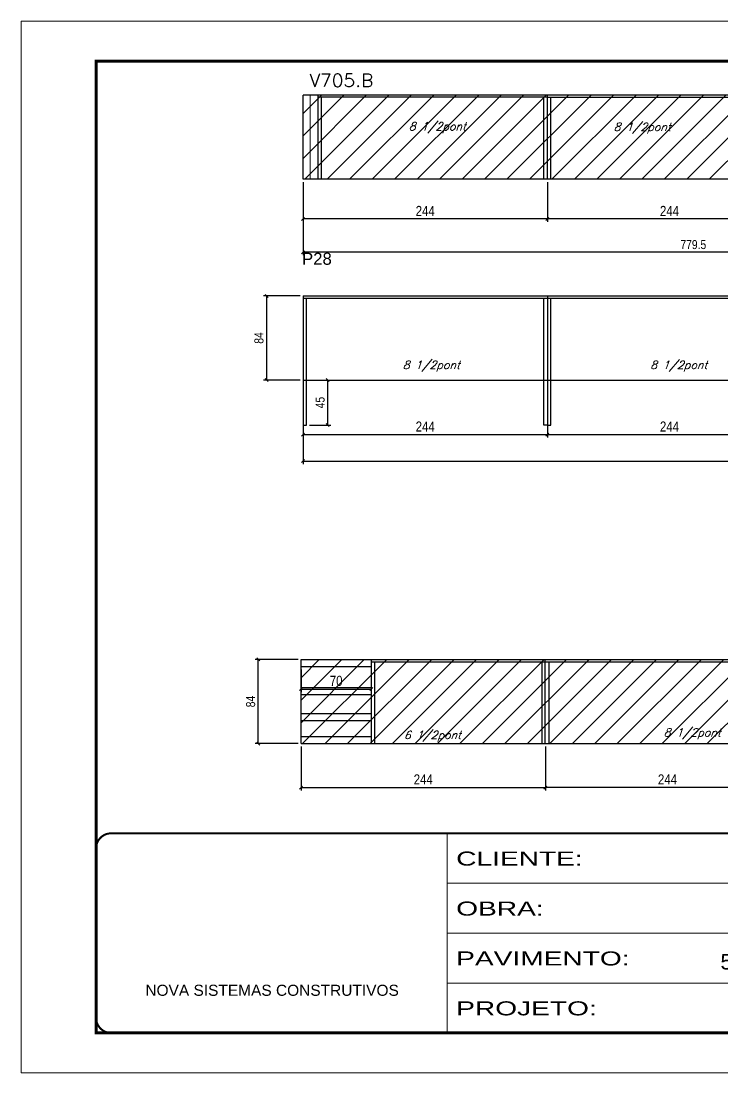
# Model space of a CAD drawing. Extents: x -20960 to -5926, y -2106 to 21915.
# Drawn here: x -9023 to -8323, y 17420 to 18470 of the extents above; entities that cross this region are included whole.
import ezdxf

# ---------------------------------------------------------------- set-up
doc = ezdxf.new("R2010")
doc.units = 0
doc.linetypes.add('CONTINUO', pattern=[0])
doc.linetypes.add('DASHED', pattern=[0.75, 0.5, -0.25])
for name, color, linetype in [('5', 5, 'Continuous'), ('COTA', 241, 'Continuous'), ('Painéis', 200, 'Continuous'), ('SARR_2.2x7', 40, 'Continuous'), ('SARR_3.5x7', 81, 'Continuous'), ('texto', 7, 'Continuous')]:
    doc.layers.add(name, color=color, linetype=linetype)
for name, color, linetype, lineweight in [('Folhas', 255, 'Continuous', 9), ('Hachura', 251, 'Continuous', 9), ('Sarr 2.2x7', 40, 'Continuous', 9), ('SARRAFO DE PRESSAO', 251, 'DASHED', 9), ('Texto Seção', 7, 'Continuous', 15)]:
    doc.layers.add(name, color=color, linetype=linetype, lineweight=lineweight)
doc.styles.add('ARIAL', font='arial.ttf')
doc.styles.add('COTA TECNICA', font='techl___.ttf', dxfattribs={"height": 10})
doc.styles.add('COTA TECNICA-50', font='techl___.ttf', dxfattribs={"height": 9})
doc.styles.add('REGUA-120', font='ROMANS.shx', dxfattribs={"height": 15})
doc.styles.add('Romans', font='romans.shx')
doc.styles.get("Standard").update_dxf_attribs({"font": 'arial.ttf'})
doc.styles.add('Tecnologia', font='')
doc.styles.get('Tecnologia').set_extended_font_data('Forgotten Futurist')
doc.dimstyles.new('COTA PAINEL-50', dxfattribs={"dimtxt": 9, "dimasz": 3, "dimexe": 3, "dimexo": 3, "dimgap": 3, "dimtad": 1, "dimdec": 1, "dimzin": 12, "dimdsep": 46, "dimtxsty": 'COTA TECNICA-50', "dimblk1": 'OBLIQUE', "dimblk2": 'OBLIQUE', "dimsah": 1, "dimcen": 0.9, "dimclrd": 4, "dimclre": 4, "dimclrt": 240, "dimadec": 1, "dimazin": 3, "dimtfac": 1, "dimtdec": 1, "dimtmove": 0, "dimatfit": 3, "dimfxl": 1, "dimtolj": 1, "dimtzin": 12, "dimarcsym": 0})
doc.dimstyles.new('PAINEL', dxfattribs={"dimtxt": 10, "dimasz": 3, "dimexe": 3, "dimexo": 3, "dimgap": 3, "dimtad": 1, "dimdec": 1, "dimzin": 12, "dimdsep": 46, "dimtxsty": 'COTA TECNICA', "dimblk1": 'OBLIQUE', "dimblk2": 'OBLIQUE', "dimsah": 1, "dimcen": 0.9, "dimclrd": 4, "dimclre": 4, "dimclrt": 240, "dimadec": 1, "dimazin": 3, "dimtfac": 1, "dimtdec": 1, "dimtmove": 0, "dimatfit": 3, "dimfxl": 1, "dimtolj": 1, "dimtzin": 12, "dimarcsym": 0})

# ---------------------------------------------------------------- blocks, each defined once
blk = doc.blocks.new('9999999999')
at = {"color": 30, "linetype": 'CONTINUO'}
for p, q in [((98564.6, 34230.2), (98564.6, 34429.4)), ((98564.6, 34379.6), (99584, 34379.6)), ((98564.6, 34329.8), (99488, 34329.8)), ((98564.6, 34280), (99488, 34280))]:
    blk.add_line(p, q, dxfattribs=at)
at = {"color": 30, "linetype": 'CONTINUO', "const_width": 2}
blk.add_lwpolyline([(99584, 34230.2), (99584, 34414.4, 0.414214), (99569, 34429.4), (98229, 34429.4, 0.414214), (98214, 34414.4), (98214, 34245.2, 0.414214), (98229, 34230.2), (99584, 34230.2)], format="xyb", dxfattribs=at)
at = {"layer": 'Folhas'}
blk.add_lwpolyline([(98139, 34190.2), (99624, 34190.2), (99624, 35240.2), (98139, 35240.2)], close=True, dxfattribs=at)
at = {"layer": 'Folhas', "color": 30, "const_width": 3}
blk.add_lwpolyline([(98214, 34230.2), (99584, 34230.2), (99584, 35200.2), (98214, 35200.2)], close=True, dxfattribs=at)
at = {"color": 7, "linetype": 'Continuous', "ltscale": 5, "style": 'ARIAL'}
for s, height, p in [('5° PAVIMENTO', 15.483, (98837.7, 34293.5)), ('NOVA SISTEMAS CONSTRUTIVOS', 11.059, (98263.2, 34267.2))]:
    blk.add_text(s, height=height, dxfattribs=at).set_placement(p)
at = {"layer": 'Folhas', "color": 7, "style": 'Tecnologia', "width": 1.5}
for s, p in [('CLIENTE:', (98573.7, 34397.2)), ('OBRA:', (98573.7, 34347.3)), ('PAVIMENTO:', (98573.7, 34297.5)), ('PROJETO:', (98573.7, 34247.7))]:
    blk.add_text(s, height=14, dxfattribs=at).set_placement(p)
blk = doc.blocks.new('_Oblique')
at = {"color": 0, "linetype": 'ByBlock', "lineweight": -2}
blk.add_line((-0.5, -0.5), (0.5, 0.5), dxfattribs=at)
blk = doc.blocks.new('*D379')
at = {"layer": 'COTA', "color": 4, "linetype": 'ByBlock', "lineweight": -2, "transparency": 16777216}
for p, q in [((-8497.7, 18308.7), (-8497.7, 18269.1)), ((-8253.7, 18308.7), (-8253.7, 18269.1)), ((-8253.7, 18272.1), (-8497.7, 18272.1))]:
    blk.add_line(p, q, dxfattribs=at)
at = {"layer": 'Defpoints', "color": 0, "linetype": 'ByBlock', "transparency": 16777216}
for p in [(-8497.7, 18311.7), (-8253.7, 18311.7), (-8497.7, 18272.1)]:
    blk.add_point(p, dxfattribs=at)
at = {"layer": 'COTA', "color": 4, "linetype": 'ByBlock', "lineweight": -2, "transparency": 16777216, "xscale": 3, "yscale": 3, "zscale": 3, "rotation": 180}
blk.add_blockref('_Oblique', (-8497.7, 18272.1), dxfattribs=at)
at = {"layer": 'COTA', "color": 4, "linetype": 'ByBlock', "lineweight": -2, "transparency": 16777216, "xscale": 3, "yscale": 3, "zscale": 3}
blk.add_blockref('_Oblique', (-8253.7, 18272.1), dxfattribs=at)
at = {"layer": 'COTA', "color": 240, "linetype": 'ByBlock', "transparency": 16777216, "insert": (-8375.7, 18280.1), "char_height": 10, "attachment_point": 5, "style": 'COTA TECNICA'}
blk.add_mtext('\\A1;244', dxfattribs=at)
blk = doc.blocks.new('*D380')
at = {"layer": 'COTA', "color": 4, "linetype": 'ByBlock', "lineweight": -2, "transparency": 16777216}
for p, q in [((-8741.7, 18308.7), (-8741.7, 18269.1)), ((-8497.7, 18308.7), (-8497.7, 18269.1)), ((-8497.7, 18272.1), (-8741.7, 18272.1))]:
    blk.add_line(p, q, dxfattribs=at)
at = {"layer": 'Defpoints', "color": 0, "linetype": 'ByBlock', "transparency": 16777216}
for p in [(-8741.7, 18311.7), (-8497.7, 18311.7), (-8741.7, 18272.1)]:
    blk.add_point(p, dxfattribs=at)
at = {"layer": 'COTA', "color": 4, "linetype": 'ByBlock', "lineweight": -2, "transparency": 16777216, "xscale": 3, "yscale": 3, "zscale": 3, "rotation": 180}
blk.add_blockref('_Oblique', (-8741.7, 18272.1), dxfattribs=at)
at = {"layer": 'COTA', "color": 4, "linetype": 'ByBlock', "lineweight": -2, "transparency": 16777216, "xscale": 3, "yscale": 3, "zscale": 3}
blk.add_blockref('_Oblique', (-8497.7, 18272.1), dxfattribs=at)
at = {"layer": 'COTA', "color": 240, "linetype": 'ByBlock', "transparency": 16777216, "insert": (-8619.7, 18280.1), "char_height": 10, "attachment_point": 5, "style": 'COTA TECNICA'}
blk.add_mtext('\\A1;244', dxfattribs=at)
blk = doc.blocks.new('*D381')
at = {"layer": 'COTA', "color": 4, "lineweight": -2, "transparency": 16777216}
for p, q in [((-8741.7, 18108.3), (-8741.7, 18053.8)), ((-8497.7, 18108.3), (-8497.7, 18053.8)), ((-8741.7, 18056.8), (-8497.7, 18056.8))]:
    blk.add_line(p, q, dxfattribs=at)
at = {"layer": 'Defpoints', "color": 0, "transparency": 16777216}
for p in [(-8741.7, 18111.3), (-8497.7, 18111.3), (-8497.7, 18056.8)]:
    blk.add_point(p, dxfattribs=at)
at = {"layer": 'COTA', "color": 4, "lineweight": -2, "transparency": 16777216, "xscale": 3, "yscale": 3, "zscale": 3, "rotation": 180}
blk.add_blockref('_Oblique', (-8741.7, 18056.8), dxfattribs=at)
at = {"layer": 'COTA', "color": 4, "lineweight": -2, "transparency": 16777216, "xscale": 3, "yscale": 3, "zscale": 3}
blk.add_blockref('_Oblique', (-8497.7, 18056.8), dxfattribs=at)
at = {"layer": 'COTA', "color": 240, "transparency": 16777216, "insert": (-8619.7, 18064.9), "char_height": 10, "attachment_point": 5, "style": 'COTA TECNICA'}
blk.add_mtext('\\A1;244', dxfattribs=at)
blk = doc.blocks.new('*D382')
at = {"layer": 'COTA', "color": 4, "lineweight": -2, "transparency": 16777216}
for p, q in [((-8497.7, 18108.3), (-8497.7, 18053.8)), ((-8253.7, 18108.3), (-8253.7, 18053.8)), ((-8497.7, 18056.8), (-8253.7, 18056.8))]:
    blk.add_line(p, q, dxfattribs=at)
at = {"layer": 'Defpoints', "color": 0, "transparency": 16777216}
for p in [(-8497.7, 18111.3), (-8253.7, 18111.3), (-8253.7, 18056.8)]:
    blk.add_point(p, dxfattribs=at)
at = {"layer": 'COTA', "color": 4, "lineweight": -2, "transparency": 16777216, "xscale": 3, "yscale": 3, "zscale": 3, "rotation": 180}
blk.add_blockref('_Oblique', (-8497.7, 18056.8), dxfattribs=at)
at = {"layer": 'COTA', "color": 4, "lineweight": -2, "transparency": 16777216, "xscale": 3, "yscale": 3, "zscale": 3}
blk.add_blockref('_Oblique', (-8253.7, 18056.8), dxfattribs=at)
at = {"layer": 'COTA', "color": 240, "transparency": 16777216, "insert": (-8375.7, 18064.9), "char_height": 10, "attachment_point": 5, "style": 'COTA TECNICA'}
blk.add_mtext('\\A1;244', dxfattribs=at)
blk = doc.blocks.new('*D383')
at = {"layer": 'COTA', "color": 4, "lineweight": -2, "transparency": 16777216}
for p, q in [((-8741.7, 18108.3), (-8741.7, 18027.4)), ((-7788.2, 18108.3), (-7788.2, 18027.4)), ((-8741.7, 18030.4), (-7788.2, 18030.4))]:
    blk.add_line(p, q, dxfattribs=at)
at = {"layer": 'Defpoints', "color": 0, "transparency": 16777216}
for p in [(-8741.7, 18111.3), (-7788.2, 18111.3), (-7788.2, 18030.4)]:
    blk.add_point(p, dxfattribs=at)
at = {"layer": 'COTA', "color": 4, "lineweight": -2, "transparency": 16777216, "xscale": 3, "yscale": 3, "zscale": 3, "rotation": 180}
blk.add_blockref('_Oblique', (-8741.7, 18030.4), dxfattribs=at)
at = {"layer": 'COTA', "color": 4, "lineweight": -2, "transparency": 16777216, "xscale": 3, "yscale": 3, "zscale": 3}
blk.add_blockref('_Oblique', (-7788.2, 18030.4), dxfattribs=at)
at = {"layer": 'COTA', "color": 240, "transparency": 16777216, "insert": (-8265, 18038.6), "char_height": 10, "attachment_point": 5, "style": 'COTA TECNICA'}
blk.add_mtext('\\A1;953.5', dxfattribs=at)
blk = doc.blocks.new('*D434')
at = {"layer": 'COTA', "color": 4, "lineweight": -2, "ltscale": 25, "transparency": 16777216}
for p, q in [((-8743.7, 17822.4), (-8743.7, 17799.9)), ((-8673.7, 17822.4), (-8673.7, 17799.9)), ((-8743.7, 17802.9), (-8673.7, 17802.9))]:
    blk.add_line(p, q, dxfattribs=at)
at = {"layer": 'Defpoints', "color": 0, "ltscale": 25, "transparency": 16777216}
for p in [(-8743.7, 17825.4), (-8673.7, 17825.4), (-8673.7, 17802.9)]:
    blk.add_point(p, dxfattribs=at)
at = {"layer": 'COTA', "color": 4, "lineweight": -2, "ltscale": 25, "transparency": 16777216, "xscale": 3, "yscale": 3, "zscale": 3, "rotation": 180}
blk.add_blockref('_Oblique', (-8743.7, 17802.9), dxfattribs=at)
at = {"layer": 'COTA', "color": 4, "lineweight": -2, "ltscale": 25, "transparency": 16777216, "xscale": 3, "yscale": 3, "zscale": 3}
blk.add_blockref('_Oblique', (-8673.7, 17802.9), dxfattribs=at)
at = {"layer": 'COTA', "color": 240, "ltscale": 25, "transparency": 16777216, "insert": (-8708.7, 17811), "char_height": 10, "attachment_point": 5, "style": 'COTA TECNICA'}
blk.add_mtext('\\A1;70', dxfattribs=at)
blk = doc.blocks.new('*D388')
at = {"layer": 'COTA', "color": 4, "lineweight": -2, "ltscale": 25, "transparency": 16777216}
for p, q in [((-8499.7, 17745.4), (-8499.7, 17701.6)), ((-8255.7, 17745.1), (-8255.7, 17701.6)), ((-8255.7, 17704.6), (-8499.7, 17704.6))]:
    blk.add_line(p, q, dxfattribs=at)
at = {"layer": 'Defpoints', "color": 0, "ltscale": 25, "transparency": 16777216}
for p in [(-8499.7, 17748.4), (-8255.7, 17748.1), (-8499.7, 17704.6)]:
    blk.add_point(p, dxfattribs=at)
at = {"layer": 'COTA', "color": 4, "lineweight": -2, "ltscale": 25, "transparency": 16777216, "xscale": 3, "yscale": 3, "zscale": 3, "rotation": 180}
blk.add_blockref('_Oblique', (-8499.7, 17704.6), dxfattribs=at)
at = {"layer": 'COTA', "color": 4, "lineweight": -2, "ltscale": 25, "transparency": 16777216, "xscale": 3, "yscale": 3, "zscale": 3}
blk.add_blockref('_Oblique', (-8255.7, 17704.6), dxfattribs=at)
at = {"layer": 'COTA', "color": 240, "ltscale": 25, "transparency": 16777216, "insert": (-8377.7, 17712.7), "char_height": 10, "attachment_point": 5, "style": 'COTA TECNICA'}
blk.add_mtext('\\A1;244', dxfattribs=at)
blk = doc.blocks.new('*D438')
at = {"layer": 'COTA', "color": 4, "lineweight": -2, "ltscale": 25, "transparency": 16777216}
for p, q in [((-8743.7, 17745.4), (-8743.7, 17701.6)), ((-8499.7, 17745.4), (-8499.7, 17701.6)), ((-8743.7, 17704.6), (-8499.7, 17704.6))]:
    blk.add_line(p, q, dxfattribs=at)
at = {"layer": 'Defpoints', "color": 0, "ltscale": 25, "transparency": 16777216}
for p in [(-8743.7, 17748.4), (-8499.7, 17748.4), (-8499.7, 17704.6)]:
    blk.add_point(p, dxfattribs=at)
at = {"layer": 'COTA', "color": 4, "lineweight": -2, "ltscale": 25, "transparency": 16777216, "xscale": 3, "yscale": 3, "zscale": 3, "rotation": 180}
blk.add_blockref('_Oblique', (-8743.7, 17704.6), dxfattribs=at)
at = {"layer": 'COTA', "color": 4, "lineweight": -2, "ltscale": 25, "transparency": 16777216, "xscale": 3, "yscale": 3, "zscale": 3}
blk.add_blockref('_Oblique', (-8499.7, 17704.6), dxfattribs=at)
at = {"layer": 'COTA', "color": 240, "ltscale": 25, "transparency": 16777216, "insert": (-8621.7, 17712.7), "char_height": 10, "attachment_point": 5, "style": 'COTA TECNICA'}
blk.add_mtext('\\A1;244', dxfattribs=at)
blk = doc.blocks.new('*D393')
at = {"layer": 'COTA', "color": 4, "lineweight": -2, "transparency": 16777216}
for p, q in [((-8744.7, 18195.3), (-8781.2, 18195.3)), ((-8778.2, 18195.3), (-8778.2, 18111.3)), ((-8744.7, 18111.3), (-8781.2, 18111.3))]:
    blk.add_line(p, q, dxfattribs=at)
at = {"layer": 'Defpoints', "color": 0, "transparency": 16777216}
for p in [(-8741.7, 18195.3), (-8778.2, 18111.3), (-8741.7, 18111.3)]:
    blk.add_point(p, dxfattribs=at)
at = {"layer": 'COTA', "color": 4, "lineweight": -2, "transparency": 16777216, "xscale": 3, "yscale": 3, "zscale": 3}
for p, rotation in [((-8778.2, 18195.3), 90), ((-8778.2, 18111.3), 270)]:
    blk.add_blockref('_Oblique', p, dxfattribs=dict(at, rotation=rotation))
at = {"layer": 'COTA', "color": 240, "transparency": 16777216, "insert": (-8785.8, 18153.3), "char_height": 9, "attachment_point": 5, "rotation": 90, "style": 'COTA TECNICA-50'}
blk.add_mtext('\\A1;84', dxfattribs=at)
blk = doc.blocks.new('*D394')
at = {"layer": 'COTA', "color": 4, "lineweight": -2, "transparency": 16777216}
for p, q in [((-8746.7, 17832.4), (-8789.5, 17832.4)), ((-8786.5, 17748.4), (-8786.5, 17832.4)), ((-8746.7, 17748.4), (-8789.5, 17748.4))]:
    blk.add_line(p, q, dxfattribs=at)
at = {"layer": 'Defpoints', "color": 0, "transparency": 16777216}
for p in [(-8786.5, 17832.4), (-8743.7, 17832.4), (-8743.7, 17748.4)]:
    blk.add_point(p, dxfattribs=at)
at = {"layer": 'COTA', "color": 4, "lineweight": -2, "transparency": 16777216, "xscale": 3, "yscale": 3, "zscale": 3}
for p, rotation in [((-8786.5, 17832.4), 90), ((-8786.5, 17748.4), 270)]:
    blk.add_blockref('_Oblique', p, dxfattribs=dict(at, rotation=rotation))
at = {"layer": 'COTA', "color": 240, "transparency": 16777216, "insert": (-8794.1, 17790.4), "char_height": 9, "attachment_point": 5, "rotation": 90, "style": 'COTA TECNICA-50'}
blk.add_mtext('\\A1;84', dxfattribs=at)
blk = doc.blocks.new('*D446')
at = {"layer": 'COTA', "color": 4, "lineweight": -2, "transparency": 16777216}
for p, q in [((-8741.7, 18308.7), (-8741.7, 18235.9)), ((-7962.2, 18308.7), (-7962.2, 18235.9)), ((-7962.2, 18238.9), (-8741.7, 18238.9))]:
    blk.add_line(p, q, dxfattribs=at)
at = {"layer": 'Defpoints', "color": 0, "transparency": 16777216}
for p in [(-8741.7, 18311.7), (-7962.2, 18311.7), (-8741.7, 18238.9)]:
    blk.add_point(p, dxfattribs=at)
at = {"layer": 'COTA', "color": 4, "lineweight": -2, "transparency": 16777216, "xscale": 3, "yscale": 3, "zscale": 3, "rotation": 180}
blk.add_blockref('_Oblique', (-8741.7, 18238.9), dxfattribs=at)
at = {"layer": 'COTA', "color": 4, "lineweight": -2, "transparency": 16777216, "xscale": 3, "yscale": 3, "zscale": 3}
blk.add_blockref('_Oblique', (-7962.2, 18238.9), dxfattribs=at)
at = {"layer": 'COTA', "color": 240, "transparency": 16777216, "insert": (-8351.9, 18246.5), "char_height": 9, "attachment_point": 5, "style": 'COTA TECNICA-50'}
blk.add_mtext('\\A1;779.5', dxfattribs=at)
blk = doc.blocks.new('*D451')
at = {"layer": 'COTA', "color": 4, "lineweight": -2, "transparency": 16777216}
for p, q in [((-8735.2, 18111.3), (-8714.1, 18111.3)), ((-8717.1, 18066.3), (-8717.1, 18111.3)), ((-8735.2, 18066.3), (-8714.1, 18066.3))]:
    blk.add_line(p, q, dxfattribs=at)
at = {"layer": 'Defpoints', "color": 0, "transparency": 16777216}
for p in [(-8738.2, 18111.3), (-8717.1, 18111.3), (-8738.2, 18066.3)]:
    blk.add_point(p, dxfattribs=at)
at = {"layer": 'COTA', "color": 4, "lineweight": -2, "transparency": 16777216, "xscale": 3, "yscale": 3, "zscale": 3}
for p, rotation in [((-8717.1, 18111.3), 90), ((-8717.1, 18066.3), 270)]:
    blk.add_blockref('_Oblique', p, dxfattribs=dict(at, rotation=rotation))
at = {"layer": 'COTA', "color": 240, "transparency": 16777216, "insert": (-8724.7, 18088.8), "char_height": 9, "attachment_point": 5, "rotation": 90, "style": 'COTA TECNICA-50'}
blk.add_mtext('\\A1;45', dxfattribs=at)

msp = doc.modelspace()

# ---------------------------------------------------------------- hatches: boundary and pattern name
at = {"layer": 'Hachura', "ltscale": 25}
h = msp.add_hatch(dxfattribs=at)
h.set_pattern_fill('ANSI31', color=256, scale=5)
h.set_pattern_definition([(45, (-149514.225, -14834.016), (-11.2253202, 11.2253202), [])])
h.paths.add_polyline_path([(-8741.71, 18395.73), (-8741.71, 18311.73), (-7962.19, 18311.73), (-7962.19, 18395.73)])
h = msp.add_hatch(dxfattribs=at)
h.set_pattern_fill('ANSI31', color=256, scale=5)
h.set_pattern_definition([(45, (-149516.266, -15397.359), (-11.2253202, 11.2253202), [])])
h.paths.add_polyline_path([(-8743.75, 17832.38), (-8743.75, 17748.38), (-8255.75, 17748.38), (-8255.75, 17832.38)])

# ---------------------------------------------------------------- linework, layer by layer
at = {"layer": 'Painéis', "linetype": 'ByBlock'}
for p, q in [((-8741.71, 18311.73), (-8741.71, 18395.73)), ((-7962.19, 18395.73), (-8741.71, 18395.73)), ((-8497.71, 18311.73), (-8497.71, 18395.73)), ((-7962.19, 18311.73), (-8741.71, 18311.73)), ((-8741.71, 18195.27), (-8032.21, 18195.27)), ((-8741.71, 18195.27), (-8741.71, 18111.27)), ((-8497.71, 18195.27), (-8497.71, 18111.27)), ((-8741.71, 18111.27), (-7788.21, 18111.27)), ((-8743.75, 17832.38), (-8255.75, 17832.38)), ((-8743.75, 17748.38), (-8255.75, 17748.38))]:
    msp.add_line(p, q, dxfattribs=at)
at = {"layer": 'Painéis', "ltscale": 25}
for p, q in [((-8743.75, 17748.38), (-8743.75, 17832.38)), ((-8499.75, 17748.38), (-8499.75, 17832.38))]:
    msp.add_line(p, q, dxfattribs=at)
at = {"layer": 'Sarr 2.2x7'}
msp.add_line((-8734.71, 18395.73), (-8734.71, 18311.73), dxfattribs=at)
at = {"layer": 'SARR_2.2x7', "linetype": 'Continuous', "ltscale": 50}
for p, q in [((-8726.71, 18393.53), (-8726.71, 18395.73)), ((-8497.71, 18393.53), (-8726.71, 18393.53)), ((-8497.71, 18393.53), (-8253.69, 18393.53)), ((-8741.71, 18193.07), (-8497.71, 18193.07)), ((-8497.71, 18193.07), (-8253.71, 18193.07)), ((-8673.75, 17830.18), (-8499.75, 17830.18)), ((-8499.75, 17830.18), (-8255.75, 17830.18)), ((-8743.75, 17825.38), (-8673.75, 17825.38)), ((-8743.75, 17804.5), (-8673.75, 17804.5)), ((-8743.75, 17797.5), (-8673.75, 17797.5)), ((-8743.75, 17778.62), (-8673.75, 17778.62)), ((-8743.75, 17771.62), (-8673.75, 17771.62)), ((-8743.75, 17755.38), (-8673.75, 17755.38))]:
    msp.add_line(p, q, dxfattribs=at)
at = {"layer": 'SARR_3.5x7'}
for p, q in [((-8726.71, 18311.73), (-8726.71, 18393.53)), ((-8723.21, 18311.73), (-8723.21, 18393.53)), ((-8501.21, 18311.73), (-8501.21, 18393.53)), ((-8497.71, 18311.73), (-8497.71, 18393.53)), ((-8494.21, 18311.73), (-8494.21, 18393.53)), ((-8673.75, 17832.38), (-8673.75, 17748.38)), ((-8670.25, 17830.18), (-8670.25, 17748.38)), ((-8503.25, 17830.18), (-8503.25, 17748.38))]:
    msp.add_line(p, q, dxfattribs=at)
for points in [[(-8741.71, 18193.07), (-8741.71, 18066.27), (-8738.21, 18066.27), (-8738.21, 18193.07)], [(-8497.71, 18193.07), (-8497.71, 18066.27), (-8501.21, 18066.27), (-8501.21, 18193.07)], [(-8497.71, 18193.07), (-8497.71, 18066.27), (-8494.21, 18066.27), (-8494.21, 18193.07)], [(-8499.75, 17748.38), (-8499.75, 17832.38)], [(-8496.25, 17830.18), (-8496.25, 17748.38)]]:
    msp.add_lwpolyline(points, dxfattribs=at)

# ---------------------------------------------------------------- block references
at = {"layer": 'SARRAFO DE PRESSAO', "color": 6, "linetype": 'ByBlock'}
msp.add_blockref('9999999999', (-107162.48, -16770.54), dxfattribs=at)

# ---------------------------------------------------------------- texts
at = {"layer": '5', "linetype": 'Continuous'}
msp.add_text('P28', height=12, rotation=359.99996, dxfattribs=at).set_placement((-8742.85, 18226.38))
at = {"layer": 'texto', "color": 2, "char_height": 8, "attachment_point": 5, "style": 'Romans'}
for s, insert in [('{\\Q19;\\C256;8 1/2pont}', (-8607.59, 18363.23)), ('{\\Q19;\\C256;8 1/2pont}', (-8402.93, 18362.63)), ('{\\Q19;\\C256;8 1/2pont}', (-8613.6, 18125.14)), ('{\\Q19;\\C256;8 1/2pont}', (-8366.42, 18125.1)), ('{\\Q19;\\C256;6 1/2pont}', (-8612.46, 17755.69)), ('{\\Q19;\\C256;8 1/2pont}', (-8352.95, 17758.25))]:
    msp.add_mtext(s, dxfattribs=dict(at, insert=insert))
at = {"layer": 'Texto Seção', "style": 'REGUA-120', "width": 1.05}
msp.add_text('V705.B', height=13, dxfattribs=at).set_placement((-8735.33, 18403.88))

# ---------------------------------------------------------------- dimensions: what is measured, and where the dimension line sits
at = {"layer": 'COTA', "linetype": 'ByBlock'}
for base, p1, p2, picture, middle in [((-8741.71, 18272.06), (-8497.71, 18311.73), (-8741.71, 18311.73), '*D380', (-8619.71, 18280.13)), ((-8497.71, 18272.06), (-8253.69, 18311.73), (-8497.71, 18311.73), '*D379', (-8375.7, 18280.13))]:
    dim = msp.add_linear_dim(base=base, p1=p1, p2=p2, angle=180, dimstyle='PAINEL', override={"dimtmove": 1}, dxfattribs=at)
    dim.commit()
    dim.dimension.update_dxf_attribs({"geometry": picture, "text_midpoint": middle})
at = {"layer": 'COTA'}
for base, p1, p2, dimstyle, picture, middle in [((-8741.71, 18238.89), (-7962.19, 18311.73), (-8741.71, 18311.73), 'COTA PAINEL-50', '*D446', (-8351.95, 18246.52)), ((-8497.71, 18056.85), (-8741.71, 18111.27), (-8497.71, 18111.27), 'PAINEL', '*D381', (-8619.71, 18064.92))]:
    dim = msp.add_linear_dim(base=base, p1=p1, p2=p2, dimstyle=dimstyle, dxfattribs=at)
    dim.commit()
    dim.dimension.update_dxf_attribs({"geometry": picture, "text_midpoint": middle})
for base, p1, p2, picture, middle in [((-8778.18, 18111.27), (-8741.71, 18195.27), (-8741.71, 18111.27), '*D393', (-8785.76, 18153.27)), ((-8717.11, 18111.27), (-8738.21, 18066.27), (-8738.21, 18111.27), '*D451', (-8724.71, 18088.77)), ((-8786.52, 17832.38), (-8743.75, 17748.38), (-8743.75, 17832.38), '*D394', (-8794.1, 17790.38))]:
    dim = msp.add_linear_dim(base=base, p1=p1, p2=p2, angle=90, dimstyle='COTA PAINEL-50', dxfattribs=at)
    dim.commit()
    dim.dimension.update_dxf_attribs({"geometry": picture, "text_midpoint": middle})
dim = msp.add_linear_dim(base=(-7788.21, 18030.39), p1=(-8741.71, 18111.27), p2=(-7788.21, 18111.27), dimstyle='PAINEL', dxfattribs=at)
dim.commit()
dim.dimension.update_dxf_attribs({"geometry": '*D383', "text_midpoint": (-8264.96, 18030.39), "dimtype": 160})
dim = msp.add_linear_dim(base=(-8253.71, 18056.85), p1=(-8497.71, 18111.27), p2=(-8253.71, 18111.27), dimstyle='PAINEL', override={"dimtmove": 1}, dxfattribs=at)
dim.commit()
dim.dimension.update_dxf_attribs({"geometry": '*D382', "text_midpoint": (-8375.71, 18064.92)})
at = {"layer": 'COTA', "ltscale": 25}
for base, p1, p2, picture, middle in [((-8673.75, 17802.94), (-8743.75, 17825.38), (-8673.75, 17825.38), '*D434', (-8708.75, 17811.04)), ((-8499.75, 17704.63), (-8743.75, 17748.38), (-8499.75, 17748.38), '*D438', (-8621.75, 17712.71))]:
    dim = msp.add_linear_dim(base=base, p1=p1, p2=p2, dimstyle='PAINEL', dxfattribs=at)
    dim.commit()
    dim.dimension.update_dxf_attribs({"geometry": picture, "text_midpoint": middle})
dim = msp.add_linear_dim(base=(-8499.75, 17704.63), p1=(-8255.75, 17748.12), p2=(-8499.75, 17748.38), dimstyle='PAINEL', override={"dimtmove": 1}, dxfattribs=at)
dim.commit()
dim.dimension.update_dxf_attribs({"geometry": '*D388', "text_midpoint": (-8377.75, 17712.71)})

doc.saveas('drawing.dxf')
